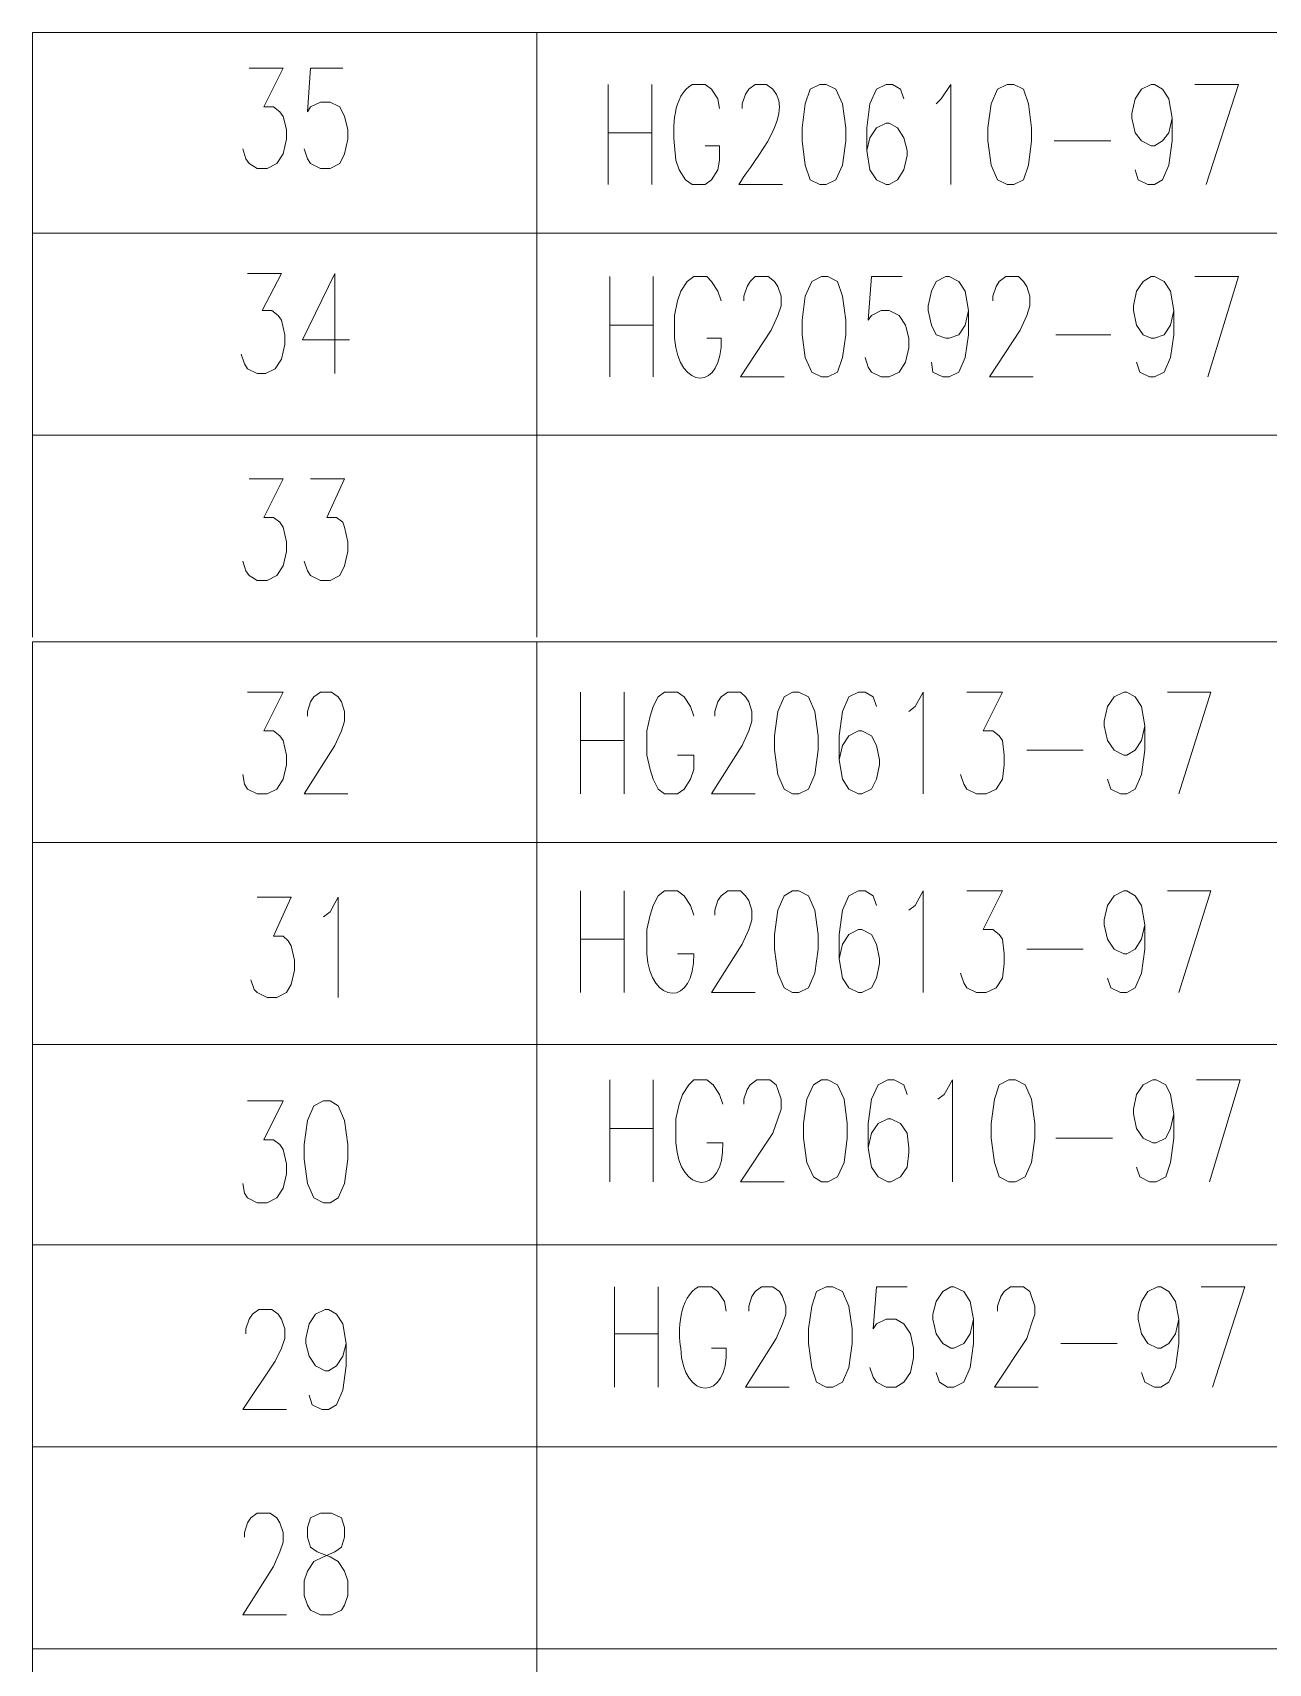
# Model space of a CAD drawing. Header units: millimetres. Extents: x 0 to 1648, y 27 to 2331.
# Drawn here: x 1140.3 to 1277.9, y 804.8 to 986.5 of the extents above; entities that cross this region are included whole.
import ezdxf

# ---------------------------------------------------------------- set-up
doc = ezdxf.new("R2010")
doc.units = ezdxf.units.MM
doc.layers.add('1', color=7, linetype='Continuous')

msp = doc.modelspace()

# ---------------------------------------------------------------- linework, layer by layer
at = {"layer": '1', "color": 0, "lineweight": 5}
for points in [[(1645.2, 986.451732), (1140.3, 986.451732), (1140.3, 964.131732)], [(1196.46, 986.451732), (1196.46, 964.131732)], [(1164.42, 982.491732), (1168.2, 982.491732), (1166.04, 978.171732), (1167.12, 978.171732), (1167.84, 977.631732), (1168.2, 977.091732), (1168.56, 975.651732), (1168.56, 974.571732), (1168.2, 972.951732), (1167.48, 971.871732), (1166.4, 971.331732), (1165.32, 971.331732), (1164.42, 971.871732), (1164.06, 972.411732), (1163.7, 973.491732)], [(1174.86, 982.491732), (1171.26, 982.491732), (1170.9, 977.631732), (1171.26, 978.171732), (1172.34, 978.711732), (1173.42, 978.711732), (1174.5, 978.171732), (1175.04, 977.091732), (1175.4, 975.651732), (1175.4, 974.571732), (1175.04, 972.951732), (1174.5, 971.871732), (1173.42, 971.331732), (1172.34, 971.331732), (1171.26, 971.871732), (1170.9, 972.411732), (1170.54, 973.491732)], [(1204.38, 980.691732), (1204.38, 969.531732)], [(1209.24, 980.691732), (1209.24, 969.531732)], [(1227.96, 980.691732), (1226.88, 980.151732), (1226.34, 978.531732), (1225.98, 975.831732), (1225.98, 974.391732), (1226.34, 971.691732), (1226.88, 970.071732), (1227.96, 969.531732), (1228.68, 969.531732), (1229.76, 970.071732), (1230.48, 971.691732), (1230.84, 974.391732), (1230.84, 975.831732), (1230.48, 978.531732), (1229.76, 980.151732), (1228.68, 980.691732), (1227.96, 980.691732)], [(1237.32, 979.071732), (1236.96, 980.151732), (1236.06, 980.691732), (1235.34, 980.691732), (1234.26, 980.151732), (1233.54, 978.531732), (1233.18, 975.831732), (1233.18, 973.311732), (1233.54, 971.151732), (1234.26, 970.071732), (1235.34, 969.531732), (1235.7, 969.531732), (1236.6, 970.071732), (1237.32, 971.151732), (1237.68, 972.771732), (1237.68, 973.311732), (1237.32, 974.751732), (1236.6, 975.831732), (1235.7, 976.371732), (1235.34, 976.371732), (1234.26, 975.831732), (1233.54, 974.751732), (1233.18, 973.311732)], [(1240.92, 978.531732), (1241.46, 979.071732), (1242.54, 980.691732), (1242.54, 969.531732)], [(1248.84, 980.691732), (1247.76, 980.151732), (1247.04, 978.531732), (1246.68, 975.831732), (1246.68, 974.391732), (1247.04, 971.691732), (1247.76, 970.071732), (1248.84, 969.531732), (1249.56, 969.531732), (1250.64, 970.071732), (1251.18, 971.691732), (1251.54, 974.391732), (1251.54, 975.831732), (1251.18, 978.531732), (1250.64, 980.151732), (1249.56, 980.691732), (1248.84, 980.691732)], [(1267.2, 976.911732), (1266.84, 975.291732), (1266.12, 974.391732), (1265.22, 973.851732), (1264.86, 973.851732), (1263.78, 974.391732), (1263.06, 975.291732), (1262.7, 976.911732), (1262.7, 977.451732), (1263.06, 979.071732), (1263.78, 980.151732), (1264.86, 980.691732), (1265.22, 980.691732), (1266.12, 980.151732), (1266.84, 979.071732), (1267.2, 976.911732), (1267.2, 974.391732), (1266.84, 971.691732), (1266.12, 970.071732), (1265.22, 969.531732), (1264.5, 969.531732), (1263.42, 970.071732), (1263.06, 971.151732)], [(1270.98, 969.531732), (1274.58, 980.691732), (1269.72, 980.691732)], [(1204.38, 975.291732), (1209.24, 975.291732)], [(1254.06, 974.391732), (1260.36, 974.391732)], [(1645.2, 964.131732), (1140.3, 964.131732), (1140.3, 941.631732)], [(1196.46, 964.131732), (1196.46, 941.631732)], [(1164.24, 959.631732), (1168.02, 959.631732), (1165.86, 955.491732), (1166.94, 955.491732), (1167.66, 954.951732), (1168.02, 954.411732), (1168.38, 952.791732), (1168.38, 951.711732), (1168.02, 950.091732), (1167.3, 949.011732), (1166.22, 948.471732), (1165.32, 948.471732), (1164.24, 949.011732), (1163.88, 949.551732), (1163.52, 950.631732)], [(1173.96, 959.631732), (1170.36, 952.251732), (1175.58, 952.251732)], [(1173.96, 959.631732), (1173.96, 948.471732)], [(1204.56, 959.271732), (1204.56, 948.111732)], [(1209.42, 959.271732), (1209.42, 948.111732)], [(1219.5, 956.571732), (1219.5, 957.111732), (1219.86, 958.191732), (1220.22, 958.731732), (1220.76, 959.271732), (1222.2, 959.271732), (1222.92, 958.731732), (1223.28, 958.191732), (1223.64, 957.111732), (1223.64, 956.031732), (1223.28, 954.951732), (1222.56, 953.331732), (1219.14, 948.111732), (1224, 948.111732)], [(1228.14, 959.271732), (1227.06, 958.731732), (1226.34, 957.111732), (1225.98, 954.411732), (1225.98, 952.791732), (1226.34, 950.271732), (1227.06, 948.651732), (1228.14, 948.111732), (1228.86, 948.111732), (1229.94, 948.651732), (1230.48, 950.271732), (1230.84, 952.791732), (1230.84, 954.411732), (1230.48, 957.111732), (1229.94, 958.731732), (1228.86, 959.271732), (1228.14, 959.271732)], [(1237.14, 959.271732), (1233.72, 959.271732), (1233.36, 954.411732), (1233.72, 954.951732), (1234.8, 955.491732), (1235.7, 955.491732), (1236.78, 954.951732), (1237.5, 953.871732), (1237.86, 952.431732), (1237.86, 951.351732), (1237.5, 949.731732), (1236.78, 948.651732), (1235.7, 948.111732), (1234.8, 948.111732), (1233.72, 948.651732), (1233.36, 949.191732), (1233, 950.271732)], [(1244.52, 955.491732), (1244.16, 953.871732), (1243.44, 952.791732), (1242.36, 952.431732), (1242, 952.431732), (1240.92, 952.791732), (1240.38, 953.871732), (1240.02, 955.491732), (1240.02, 956.031732), (1240.38, 957.651732), (1240.92, 958.731732), (1242, 959.271732), (1242.36, 959.271732), (1243.44, 958.731732), (1244.16, 957.651732), (1244.52, 955.491732), (1244.52, 952.791732), (1244.16, 950.271732), (1243.44, 948.651732), (1242.36, 948.111732), (1241.64, 948.111732), (1240.56, 948.651732), (1240.38, 949.731732)], [(1247.22, 956.571732), (1247.22, 957.111732), (1247.58, 958.191732), (1247.94, 958.731732), (1248.66, 959.271732), (1250.1, 959.271732), (1250.64, 958.731732), (1251, 958.191732), (1251.36, 957.111732), (1251.36, 956.031732), (1251, 954.951732), (1250.28, 953.331732), (1246.86, 948.111732), (1251.72, 948.111732)], [(1267.38, 955.491732), (1267.02, 953.871732), (1266.3, 952.791732), (1265.22, 952.431732), (1264.86, 952.431732), (1263.96, 952.791732), (1263.24, 953.871732), (1262.88, 955.491732), (1262.88, 956.031732), (1263.24, 957.651732), (1263.96, 958.731732), (1264.86, 959.271732), (1265.22, 959.271732), (1266.3, 958.731732), (1267.02, 957.651732), (1267.38, 955.491732), (1267.38, 952.791732), (1267.02, 950.271732), (1266.3, 948.651732), (1265.22, 948.111732), (1264.68, 948.111732), (1263.6, 948.651732), (1263.24, 949.731732)], [(1271.16, 948.111732), (1274.58, 959.271732), (1269.72, 959.271732)], [(1204.56, 953.871732), (1209.42, 953.871732)], [(1254.24, 952.791732), (1260.36, 952.791732)], [(1645.2, 941.631732), (1140.3, 941.631732), (1140.3, 919.131732)], [(1196.46, 941.631732), (1196.46, 919.131732)], [(1164.42, 936.771732), (1168.2, 936.771732), (1166.04, 932.451732), (1167.12, 932.451732), (1167.84, 931.911732), (1168.2, 931.371732), (1168.56, 929.751732), (1168.56, 928.671732), (1168.2, 927.051732), (1167.48, 925.971732), (1166.4, 925.431732), (1165.32, 925.431732), (1164.42, 925.971732), (1164.06, 926.511732), (1163.7, 927.591732)], [(1171.26, 936.771732), (1175.04, 936.771732), (1173.06, 932.451732), (1174.14, 932.451732), (1174.86, 931.911732), (1175.04, 931.371732), (1175.4, 929.751732), (1175.4, 928.671732), (1175.04, 927.051732), (1174.5, 925.971732), (1173.42, 925.431732), (1172.34, 925.431732), (1171.26, 925.971732), (1170.9, 926.511732), (1170.54, 927.591732)], [(1645.2, 918.591732), (1140.3, 918.591732), (1140.3, 896.271732)], [(1196.46, 918.591732), (1196.46, 896.271732)], [(1164.24, 913.011732), (1168.2, 913.011732), (1166.04, 908.691732), (1167.12, 908.691732), (1167.84, 908.151732), (1168.2, 907.611732), (1168.56, 905.991732), (1168.56, 904.911732), (1168.2, 903.291732), (1167.48, 902.211732), (1166.4, 901.671732), (1165.32, 901.671732), (1164.24, 902.211732), (1163.88, 902.751732), (1163.7, 903.831732)], [(1170.9, 910.311732), (1170.9, 910.851732), (1171.26, 911.931732), (1171.62, 912.471732), (1172.34, 913.011732), (1173.6, 913.011732), (1174.32, 912.471732), (1174.68, 911.931732), (1175.04, 910.851732), (1175.04, 909.771732), (1174.68, 908.691732), (1173.96, 907.071732), (1170.54, 901.671732), (1175.4, 901.671732)], [(1201.32, 913.011732), (1201.32, 901.671732)], [(1206.18, 913.011732), (1206.18, 901.671732)], [(1213.92, 910.311732), (1213.56, 911.391732), (1212.84, 912.471732), (1212.12, 913.011732), (1210.68, 913.011732), (1209.96, 912.471732), (1209.42, 911.391732), (1209.06, 910.311732), (1208.7, 908.691732), (1208.7, 905.991732), (1209.06, 904.371732), (1209.42, 903.291732), (1209.96, 902.211732), (1210.68, 901.671732), (1212.12, 901.671732), (1212.84, 902.211732), (1213.56, 903.291732), (1213.92, 904.371732), (1213.92, 905.991732), (1212.12, 905.991732)], [(1216.26, 910.311732), (1216.26, 910.851732), (1216.62, 911.931732), (1216.98, 912.471732), (1217.7, 913.011732), (1219.14, 913.011732), (1219.68, 912.471732), (1220.04, 911.931732), (1220.4, 910.851732), (1220.4, 909.771732), (1220.04, 908.691732), (1219.32, 907.071732), (1215.9, 901.671732), (1220.76, 901.671732)], [(1224.9, 913.011732), (1224, 912.471732), (1223.28, 910.851732), (1222.92, 908.151732), (1222.92, 906.531732), (1223.28, 903.831732), (1224, 902.211732), (1224.9, 901.671732), (1225.62, 901.671732), (1226.7, 902.211732), (1227.42, 903.831732), (1227.78, 906.531732), (1227.78, 908.151732), (1227.42, 910.851732), (1226.7, 912.471732), (1225.62, 913.011732), (1224.9, 913.011732)], [(1234.26, 911.391732), (1233.9, 912.471732), (1233, 913.011732), (1232.28, 913.011732), (1231.2, 912.471732), (1230.48, 910.851732), (1230.12, 908.151732), (1230.12, 905.451732), (1230.48, 903.291732), (1231.2, 902.211732), (1232.28, 901.671732), (1232.64, 901.671732), (1233.72, 902.211732), (1234.26, 903.291732), (1234.62, 904.911732), (1234.62, 905.451732), (1234.26, 907.071732), (1233.72, 908.151732), (1232.64, 908.691732), (1232.28, 908.691732), (1231.2, 908.151732), (1230.48, 907.071732), (1230.12, 905.451732)], [(1237.86, 910.851732), (1238.58, 911.391732), (1239.48, 913.011732), (1239.48, 901.671732)], [(1244.34, 913.011732), (1248.3, 913.011732), (1246.14, 908.691732), (1247.22, 908.691732), (1247.94, 908.151732), (1248.3, 907.611732), (1248.48, 905.991732), (1248.48, 904.911732), (1248.3, 903.291732), (1247.58, 902.211732), (1246.5, 901.671732), (1245.42, 901.671732), (1244.34, 902.211732), (1243.98, 902.751732), (1243.62, 903.831732)], [(1264.14, 909.231732), (1263.78, 907.611732), (1263.06, 906.531732), (1262.16, 905.991732), (1261.8, 905.991732), (1260.72, 906.531732), (1260, 907.611732), (1259.64, 909.231732), (1259.64, 909.771732), (1260, 911.391732), (1260.72, 912.471732), (1261.8, 913.011732), (1262.16, 913.011732), (1263.06, 912.471732), (1263.78, 911.391732), (1264.14, 909.231732), (1264.14, 906.531732), (1263.78, 903.831732), (1263.06, 902.211732), (1262.16, 901.671732), (1261.44, 901.671732), (1260.36, 902.211732), (1260, 903.291732)], [(1267.92, 901.671732), (1271.52, 913.011732), (1266.66, 913.011732)], [(1201.32, 907.611732), (1206.18, 907.611732)], [(1251, 906.531732), (1257.3, 906.531732)], [(1645.2, 896.271732), (1140.3, 896.271732), (1140.3, 873.771732)], [(1196.46, 896.271732), (1196.46, 873.771732)], [(1165.32, 890.151732), (1169.1, 890.151732), (1167.12, 885.831732), (1168.2, 885.831732), (1168.74, 885.291732), (1169.1, 884.751732), (1169.46, 883.131732), (1169.46, 882.051732), (1169.1, 880.431732), (1168.56, 879.531732), (1167.48, 878.991732), (1166.4, 878.991732), (1165.32, 879.531732), (1164.96, 879.891732), (1164.6, 880.971732)], [(1172.7, 887.991732), (1173.42, 888.531732), (1174.32, 890.151732), (1174.32, 878.991732)], [(1201.32, 890.871732), (1201.32, 879.531732)], [(1206.18, 890.871732), (1206.18, 879.531732)], [(1216.26, 888.171732), (1216.26, 888.711732), (1216.62, 889.791732), (1216.98, 890.331732), (1217.7, 890.871732), (1219.14, 890.871732), (1219.68, 890.331732), (1220.04, 889.791732), (1220.4, 888.711732), (1220.4, 887.631732), (1220.04, 886.551732), (1219.32, 884.931732), (1215.9, 879.531732), (1220.76, 879.531732)], [(1224.9, 890.871732), (1224, 890.331732), (1223.28, 888.711732), (1222.92, 886.011732), (1222.92, 884.391732), (1223.28, 881.691732), (1224, 880.071732), (1224.9, 879.531732), (1225.62, 879.531732), (1226.7, 880.071732), (1227.42, 881.691732), (1227.78, 884.391732), (1227.78, 886.011732), (1227.42, 888.711732), (1226.7, 890.331732), (1225.62, 890.871732), (1224.9, 890.871732)], [(1234.26, 889.251732), (1233.9, 890.331732), (1233, 890.871732), (1232.28, 890.871732), (1231.2, 890.331732), (1230.48, 888.711732), (1230.12, 886.011732), (1230.12, 883.311732), (1230.48, 881.151732), (1231.2, 880.071732), (1232.28, 879.531732), (1232.64, 879.531732), (1233.72, 880.071732), (1234.26, 881.151732), (1234.62, 882.771732), (1234.62, 883.311732), (1234.26, 884.931732), (1233.72, 886.011732), (1232.64, 886.551732), (1232.28, 886.551732), (1231.2, 886.011732), (1230.48, 884.931732), (1230.12, 883.311732)], [(1237.86, 888.711732), (1238.58, 889.251732), (1239.48, 890.871732), (1239.48, 879.531732)], [(1244.34, 890.871732), (1248.3, 890.871732), (1246.14, 886.551732), (1247.22, 886.551732), (1247.94, 886.011732), (1248.3, 885.471732), (1248.48, 883.851732), (1248.48, 882.771732), (1248.3, 881.151732), (1247.58, 880.071732), (1246.5, 879.531732), (1245.42, 879.531732), (1244.34, 880.071732), (1243.98, 880.611732), (1243.62, 881.691732)], [(1264.14, 887.091732), (1263.78, 885.471732), (1263.06, 884.391732), (1262.16, 883.851732), (1261.8, 883.851732), (1260.72, 884.391732), (1260, 885.471732), (1259.64, 887.091732), (1259.64, 887.631732), (1260, 889.251732), (1260.72, 890.331732), (1261.8, 890.871732), (1262.16, 890.871732), (1263.06, 890.331732), (1263.78, 889.251732), (1264.14, 887.091732), (1264.14, 884.391732), (1263.78, 881.691732), (1263.06, 880.071732), (1262.16, 879.531732), (1261.44, 879.531732), (1260.36, 880.071732), (1260, 881.151732)], [(1267.92, 879.531732), (1271.52, 890.871732), (1266.66, 890.871732)], [(1201.32, 885.471732), (1206.18, 885.471732)], [(1251, 884.391732), (1257.3, 884.391732)], [(1645.2, 873.771732), (1140.3, 873.771732), (1140.3, 851.451732)], [(1196.46, 873.771732), (1196.46, 851.451732)], [(1204.56, 869.811732), (1204.56, 858.471732)], [(1209.42, 869.811732), (1209.42, 858.471732)], [(1219.5, 867.111732), (1219.5, 867.651732), (1219.86, 868.731732), (1220.22, 869.271732), (1220.94, 869.811732), (1222.38, 869.811732), (1223.1, 869.271732), (1223.28, 868.731732), (1223.64, 867.651732), (1223.64, 866.571732), (1223.28, 865.491732), (1222.74, 863.871732), (1219.14, 858.471732), (1224, 858.471732)], [(1228.14, 869.811732), (1227.24, 869.271732), (1226.52, 867.651732), (1226.16, 864.951732), (1226.16, 863.331732), (1226.52, 860.631732), (1227.24, 859.011732), (1228.14, 858.471732), (1228.86, 858.471732), (1229.94, 859.011732), (1230.66, 860.631732), (1231.02, 863.331732), (1231.02, 864.951732), (1230.66, 867.651732), (1229.94, 869.271732), (1228.86, 869.811732), (1228.14, 869.811732)], [(1237.68, 868.191732), (1237.32, 869.271732), (1236.24, 869.811732), (1235.52, 869.811732), (1234.44, 869.271732), (1233.72, 867.651732), (1233.36, 864.951732), (1233.36, 862.251732), (1233.72, 860.091732), (1234.44, 859.011732), (1235.52, 858.471732), (1235.88, 858.471732), (1236.96, 859.011732), (1237.68, 860.091732), (1237.86, 861.711732), (1237.86, 862.251732), (1237.68, 863.871732), (1236.96, 864.951732), (1235.88, 865.491732), (1235.52, 865.491732), (1234.44, 864.951732), (1233.72, 863.871732), (1233.36, 862.251732)], [(1241.1, 867.651732), (1241.82, 868.191732), (1242.72, 869.811732), (1242.72, 858.471732)], [(1249.02, 869.811732), (1247.94, 869.271732), (1247.4, 867.651732), (1247.04, 864.951732), (1247.04, 863.331732), (1247.4, 860.631732), (1247.94, 859.011732), (1249.02, 858.471732), (1249.74, 858.471732), (1250.82, 859.011732), (1251.54, 860.631732), (1251.9, 863.331732), (1251.9, 864.951732), (1251.54, 867.651732), (1250.82, 869.271732), (1249.74, 869.811732), (1249.02, 869.811732)], [(1267.38, 866.031732), (1267.02, 864.411732), (1266.48, 863.331732), (1265.4, 862.791732), (1265.04, 862.791732), (1263.96, 863.331732), (1263.24, 864.411732), (1262.88, 866.031732), (1262.88, 866.571732), (1263.24, 868.191732), (1263.96, 869.271732), (1265.04, 869.811732), (1265.4, 869.811732), (1266.48, 869.271732), (1267.02, 868.191732), (1267.38, 866.031732), (1267.38, 863.331732), (1267.02, 860.631732), (1266.48, 859.011732), (1265.4, 858.471732), (1264.68, 858.471732), (1263.6, 859.011732), (1263.24, 860.091732)], [(1271.34, 858.471732), (1274.76, 869.811732), (1269.9, 869.811732)], [(1164.24, 867.471732), (1168.2, 867.471732), (1166.04, 863.151732), (1167.12, 863.151732), (1167.84, 862.611732), (1168.2, 862.071732), (1168.56, 860.451732), (1168.56, 859.371732), (1168.2, 857.751732), (1167.48, 856.671732), (1166.4, 856.131732), (1165.32, 856.131732), (1164.24, 856.671732), (1163.88, 857.211732), (1163.7, 858.291732)], [(1172.7, 867.471732), (1171.62, 866.931732), (1170.9, 865.311732), (1170.54, 862.611732), (1170.54, 860.991732), (1170.9, 858.291732), (1171.62, 856.671732), (1172.7, 856.131732), (1173.42, 856.131732), (1174.32, 856.671732), (1175.04, 858.291732), (1175.4, 860.991732), (1175.4, 862.611732), (1175.04, 865.311732), (1174.32, 866.931732), (1173.42, 867.471732), (1172.7, 867.471732)], [(1204.56, 864.411732), (1209.42, 864.411732)], [(1254.24, 863.331732), (1260.54, 863.331732)], [(1645.2, 851.451732), (1140.3, 851.451732), (1140.3, 828.951732)], [(1196.46, 851.451732), (1196.46, 828.951732)], [(1205.1, 846.771732), (1205.1, 835.611732)], [(1209.96, 846.771732), (1209.96, 835.611732)], [(1220.04, 844.071732), (1220.04, 844.611732), (1220.4, 845.691732), (1220.76, 846.231732), (1221.48, 846.771732), (1222.74, 846.771732), (1223.46, 846.231732), (1223.82, 845.691732), (1224.18, 844.611732), (1224.18, 843.711732), (1223.82, 842.631732), (1223.1, 841.011732), (1219.68, 835.611732), (1224.54, 835.611732)], [(1228.68, 846.771732), (1227.6, 846.231732), (1227.06, 844.611732), (1226.7, 842.091732), (1226.7, 840.471732), (1227.06, 837.771732), (1227.6, 836.151732), (1228.68, 835.611732), (1229.4, 835.611732), (1230.48, 836.151732), (1231.2, 837.771732), (1231.56, 840.471732), (1231.56, 842.091732), (1231.2, 844.611732), (1230.48, 846.231732), (1229.4, 846.771732), (1228.68, 846.771732)], [(1237.68, 846.771732), (1234.26, 846.771732), (1233.9, 842.091732), (1234.26, 842.631732), (1235.34, 843.171732), (1236.42, 843.171732), (1237.32, 842.631732), (1238.04, 841.551732), (1238.4, 839.931732), (1238.4, 838.851732), (1238.04, 837.231732), (1237.32, 836.151732), (1236.42, 835.611732), (1235.34, 835.611732), (1234.26, 836.151732), (1233.9, 836.691732), (1233.54, 837.771732)], [(1245.06, 843.171732), (1244.7, 841.551732), (1243.98, 840.471732), (1242.9, 839.931732), (1242.54, 839.931732), (1241.64, 840.471732), (1240.92, 841.551732), (1240.56, 843.171732), (1240.56, 843.711732), (1240.92, 845.151732), (1241.64, 846.231732), (1242.54, 846.771732), (1242.9, 846.771732), (1243.98, 846.231732), (1244.7, 845.151732), (1245.06, 843.171732), (1245.06, 840.471732), (1244.7, 837.771732), (1243.98, 836.151732), (1242.9, 835.611732), (1242.18, 835.611732), (1241.28, 836.151732), (1240.92, 837.231732)], [(1247.76, 844.071732), (1247.76, 844.611732), (1248.12, 845.691732), (1248.48, 846.231732), (1249.2, 846.771732), (1250.64, 846.771732), (1251.36, 846.231732), (1251.54, 845.691732), (1251.9, 844.611732), (1251.9, 843.711732), (1251.54, 842.631732), (1251, 841.011732), (1247.4, 835.611732), (1252.26, 835.611732)], [(1267.92, 843.171732), (1267.56, 841.551732), (1266.84, 840.471732), (1265.94, 839.931732), (1265.58, 839.931732), (1264.5, 840.471732), (1263.78, 841.551732), (1263.42, 843.171732), (1263.42, 843.711732), (1263.78, 845.151732), (1264.5, 846.231732), (1265.58, 846.771732), (1265.94, 846.771732), (1266.84, 846.231732), (1267.56, 845.151732), (1267.92, 843.171732), (1267.92, 840.471732), (1267.56, 837.771732), (1266.84, 836.151732), (1265.94, 835.611732), (1265.22, 835.611732), (1264.14, 836.151732), (1263.78, 837.231732)], [(1271.7, 835.611732), (1275.3, 846.771732), (1270.44, 846.771732)], [(1164.06, 841.551732), (1164.06, 842.091732), (1164.42, 843.171732), (1164.78, 843.711732), (1165.5, 844.251732), (1166.94, 844.251732), (1167.66, 843.711732), (1168.02, 843.171732), (1168.38, 842.091732), (1168.38, 841.011732), (1168.02, 839.931732), (1167.3, 838.491732), (1163.7, 833.091732), (1168.56, 833.091732)], [(1175.22, 840.471732), (1174.86, 839.031732), (1174.14, 837.951732), (1173.24, 837.411732), (1172.88, 837.411732), (1171.8, 837.951732), (1171.08, 839.031732), (1170.72, 840.471732), (1170.72, 841.011732), (1171.08, 842.631732), (1171.8, 843.711732), (1172.88, 844.251732), (1173.24, 844.251732), (1174.14, 843.711732), (1174.86, 842.631732), (1175.22, 840.471732), (1175.22, 837.951732), (1174.86, 835.251732), (1174.14, 833.631732), (1173.24, 833.091732), (1172.52, 833.091732), (1171.44, 833.631732), (1171.08, 834.711732)], [(1205.1, 841.551732), (1209.96, 841.551732)], [(1254.78, 840.471732), (1261.08, 840.471732)], [(1645.2, 828.951732), (1140.3, 828.951732), (1140.3, 806.451732)], [(1196.46, 828.951732), (1196.46, 806.451732)], [(1163.88, 818.871732), (1163.88, 819.411732), (1164.24, 820.491732), (1164.6, 821.031732), (1165.32, 821.571732), (1166.76, 821.571732), (1167.48, 821.031732), (1167.84, 820.491732), (1168.2, 819.411732), (1168.2, 818.331732), (1167.84, 817.251732), (1167.12, 815.631732), (1163.7, 810.231732), (1168.56, 810.231732)], [(1172.34, 821.571732), (1171.26, 821.031732), (1170.9, 819.951732), (1170.9, 818.871732), (1171.26, 817.791732), (1171.98, 817.251732), (1173.42, 816.711732), (1174.32, 816.171732), (1175.04, 815.091732), (1175.4, 814.011732), (1175.4, 812.391732), (1175.04, 811.311732), (1174.68, 810.771732), (1173.6, 810.231732), (1172.34, 810.231732), (1171.26, 810.771732), (1170.9, 811.311732), (1170.54, 812.391732), (1170.54, 814.011732), (1170.9, 815.091732), (1171.62, 816.171732), (1172.7, 816.711732), (1173.96, 817.251732), (1174.68, 817.791732), (1175.04, 818.871732), (1175.04, 819.951732), (1174.68, 821.031732), (1173.6, 821.571732), (1172.34, 821.571732)], [(1645.2, 806.451732), (1140.3, 806.451732), (1140.3, 784.131732)], [(1196.46, 806.451732), (1196.46, 784.131732)]]:
    msp.add_lwpolyline(points, dxfattribs=at)
for points, knots in [([(1216.8, 977.991732), (1216.8, 977.991732), (1216.62, 979.071732), (1216.62, 979.071732), (1216.62, 979.071732), (1215.9, 980.151732), (1215.9, 980.151732), (1215.9, 980.151732), (1215.18, 980.691732), (1215.18, 980.691732), (1215.18, 980.691732), (1213.74, 980.691732), (1213.74, 980.691732), (1211.58, 979.431732), (1211.58, 975.831732), (1211.76, 973.851732), (1211.76, 973.851732), (1211.94, 972.231732), (1211.94, 972.231732), (1211.94, 972.231732), (1212.3, 971.151732), (1212.3, 971.151732), (1212.3, 971.151732), (1213.02, 970.071732), (1213.02, 970.071732), (1213.02, 970.071732), (1213.74, 969.531732), (1213.74, 969.531732), (1213.74, 969.531732), (1215.18, 969.531732), (1215.18, 969.531732), (1215.18, 969.531732), (1215.9, 970.071732), (1215.9, 970.071732), (1215.9, 970.071732), (1216.62, 971.151732), (1216.62, 971.151732), (1216.62, 971.151732), (1216.8, 972.231732), (1216.8, 972.231732), (1216.8, 972.231732), (1216.8, 973.851732), (1216.8, 973.851732), (1216.8, 973.851732), (1215.18, 973.851732), (1215.18, 973.851732)], [0, 0, 0, 0, 1, 1, 1, 2, 2, 2, 3, 3, 3, 4, 4, 4, 5, 5, 5, 6, 6, 6, 7, 7, 7, 8, 8, 8, 9, 9, 9, 10, 10, 10, 11, 11, 11, 12, 12, 12, 13, 13, 13, 14, 14, 14, 15, 15, 15, 15]), ([(1219.32, 977.991732), (1219.32, 977.991732), (1219.32, 978.531732), (1219.32, 978.531732), (1219.32, 978.531732), (1219.68, 979.611732), (1219.68, 979.611732), (1219.68, 979.611732), (1220.04, 980.151732), (1220.04, 980.151732), (1220.04, 980.151732), (1220.76, 980.691732), (1220.76, 980.691732), (1220.76, 980.691732), (1222.02, 980.691732), (1222.02, 980.691732), (1222.02, 980.691732), (1222.74, 980.151732), (1222.74, 980.151732), (1225.44, 977.091732), (1219.68, 971.151732), (1218.96, 969.531732), (1218.96, 969.531732), (1223.82, 969.531732), (1223.82, 969.531732)], [0, 0, 0, 0, 1, 1, 1, 2, 2, 2, 3, 3, 3, 4, 4, 4, 5, 5, 5, 6, 6, 6, 7, 7, 7, 8, 8, 8, 8]), ([(1216.98, 956.571732), (1216.98, 956.571732), (1216.62, 957.651732), (1216.62, 957.651732), (1216.62, 957.651732), (1215.9, 958.731732), (1215.9, 958.731732), (1215.9, 958.731732), (1215.36, 959.271732), (1215.36, 959.271732), (1215.36, 959.271732), (1213.92, 959.271732), (1213.92, 959.271732), (1213.92, 959.271732), (1213.2, 958.731732), (1213.2, 958.731732), (1213.2, 958.731732), (1212.48, 957.651732), (1212.48, 957.651732), (1212.48, 957.651732), (1212.12, 956.571732), (1212.12, 956.571732), (1212.12, 956.571732), (1211.76, 954.951732), (1211.76, 954.951732), (1211.76, 954.951732), (1211.76, 952.431732), (1211.76, 952.431732), (1212.3, 946.491732), (1217.16, 946.491732), (1216.98, 952.431732), (1216.98, 952.431732), (1215.36, 952.431732), (1215.36, 952.431732)], [0, 0, 0, 0, 1, 1, 1, 2, 2, 2, 3, 3, 3, 4, 4, 4, 5, 5, 5, 6, 6, 6, 7, 7, 7, 8, 8, 8, 9, 9, 9, 10, 10, 10, 11, 11, 11, 11]), ([(1213.92, 888.171732), (1213.92, 888.171732), (1213.56, 889.251732), (1213.56, 889.251732), (1213.56, 889.251732), (1212.84, 890.331732), (1212.84, 890.331732), (1212.84, 890.331732), (1212.12, 890.871732), (1212.12, 890.871732), (1212.12, 890.871732), (1210.68, 890.871732), (1210.68, 890.871732), (1210.68, 890.871732), (1209.96, 890.331732), (1209.96, 890.331732), (1209.96, 890.331732), (1209.42, 889.251732), (1209.42, 889.251732), (1209.42, 889.251732), (1209.06, 888.171732), (1209.06, 888.171732), (1209.06, 888.171732), (1208.7, 886.551732), (1208.7, 886.551732), (1208.7, 886.551732), (1208.7, 883.851732), (1208.7, 883.851732), (1209.06, 878.091732), (1214.1, 877.911732), (1213.92, 883.851732), (1213.92, 883.851732), (1212.12, 883.851732), (1212.12, 883.851732)], [0, 0, 0, 0, 1, 1, 1, 2, 2, 2, 3, 3, 3, 4, 4, 4, 5, 5, 5, 6, 6, 6, 7, 7, 7, 8, 8, 8, 9, 9, 9, 10, 10, 10, 11, 11, 11, 11]), ([(1217.16, 867.111732), (1217.16, 867.111732), (1216.8, 868.191732), (1216.8, 868.191732), (1216.8, 868.191732), (1216.08, 869.271732), (1216.08, 869.271732), (1216.08, 869.271732), (1215.36, 869.811732), (1215.36, 869.811732), (1215.36, 869.811732), (1213.92, 869.811732), (1213.92, 869.811732), (1213.92, 869.811732), (1213.38, 869.271732), (1213.38, 869.271732), (1213.38, 869.271732), (1212.66, 868.191732), (1212.66, 868.191732), (1212.66, 868.191732), (1212.3, 867.111732), (1212.3, 867.111732), (1212.3, 867.111732), (1211.94, 865.491732), (1211.94, 865.491732), (1211.94, 865.491732), (1211.94, 862.791732), (1211.94, 862.791732), (1212.3, 857.031732), (1217.34, 856.851732), (1217.16, 862.791732), (1217.16, 862.791732), (1215.36, 862.791732), (1215.36, 862.791732)], [0, 0, 0, 0, 1, 1, 1, 2, 2, 2, 3, 3, 3, 4, 4, 4, 5, 5, 5, 6, 6, 6, 7, 7, 7, 8, 8, 8, 9, 9, 9, 10, 10, 10, 11, 11, 11, 11]), ([(1217.52, 844.071732), (1217.52, 844.071732), (1217.34, 845.151732), (1217.34, 845.151732), (1217.34, 845.151732), (1216.62, 846.231732), (1216.62, 846.231732), (1216.62, 846.231732), (1215.9, 846.771732), (1215.9, 846.771732), (1215.9, 846.771732), (1214.46, 846.771732), (1214.46, 846.771732), (1212.3, 845.691732), (1212.12, 841.731732), (1212.48, 839.931732), (1212.66, 833.991732), (1217.88, 833.991732), (1217.52, 839.931732), (1217.52, 839.931732), (1215.9, 839.931732), (1215.9, 839.931732)], [0, 0, 0, 0, 1, 1, 1, 2, 2, 2, 3, 3, 3, 4, 4, 4, 5, 5, 5, 6, 6, 6, 7, 7, 7, 7])]:
    msp.add_open_spline(points, degree=3, knots=knots, dxfattribs=at)

doc.saveas('drawing.dxf')
